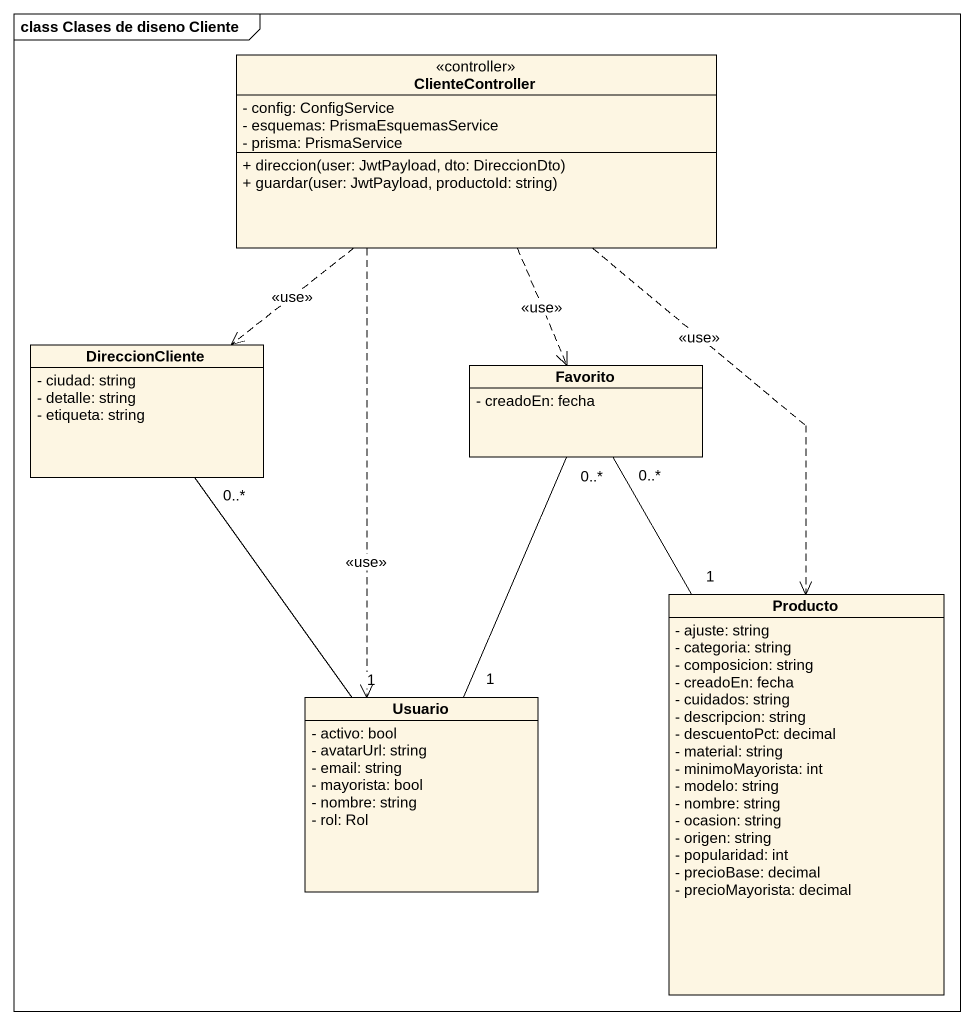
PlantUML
@startuml
mainframe class Clases de diseno Cliente
hide circle
hide empty members
skinparam classAttributeIconSize 0
class ClienteController <<controller>> {
  - config: ConfigService
  - esquemas: PrismaEsquemasService
  - prisma: PrismaService
  + direccion(user: JwtPayload, dto: DireccionDto)
  + guardar(user: JwtPayload, productoId: string)
}
class DireccionCliente {
  - ciudad: string
  - detalle: string
  - etiqueta: string
}
class Favorito {
  - creadoEn: fecha
}
class Producto {
  - ajuste: string
  - categoria: string
  - composicion: string
  - creadoEn: fecha
  - cuidados: string
  - descripcion: string
  - descuentoPct: decimal
  - material: string
  - minimoMayorista: int
  - modelo: string
  - nombre: string
  - ocasion: string
  - origen: string
  - popularidad: int
  - precioBase: decimal
  - precioMayorista: decimal
}
class Usuario {
  - activo: bool
  - avatarUrl: string
  - email: string
  - mayorista: bool
  - nombre: string
  - rol: Rol
}
ClienteController ..> DireccionCliente : <<use>>
ClienteController ..> Favorito : <<use>>
ClienteController ..> Producto : <<use>>
ClienteController ..> Usuario : <<use>>
DireccionCliente "0..*" -- "1" Usuario
Favorito "0..*" -- "1" Producto
Favorito "0..*" -- "1" Usuario
@enduml
